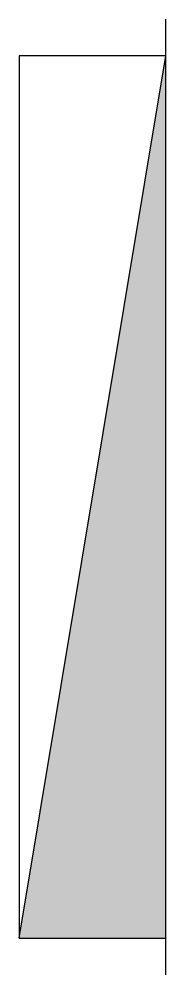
# Model space of a CAD drawing. Header units: millimetres. Extents: x -2900.8 to -2900.7, y 3740.765 to 3741.415.
import ezdxf

# ---------------------------------------------------------------- set-up
doc = ezdxf.new("R2010")
doc.units = ezdxf.units.MM
doc.layers.add('Ele_quadros', color=2, linetype='Continuous')

msp = doc.modelspace()

# ---------------------------------------------------------------- hatches: boundary and pattern name
at = {"layer": 'Ele_quadros'}
msp.add_hatch(color=1, dxfattribs=at).paths.add_polyline_path([(-2900.8003, 3740.78982), (-2900.7003, 3740.78982), (-2900.7003, 3741.38982)])

# ---------------------------------------------------------------- linework, layer by layer
at = {"layer": 'Ele_quadros', "color": 4}
msp.add_line((-2900.7003, 3740.76482), (-2900.7003, 3741.41482), dxfattribs=at)
at = {"layer": 'Ele_quadros', "color": 3}
for p, q in [((-2900.8003, 3741.38982), (-2900.8003, 3740.78982)), ((-2900.7003, 3741.38982), (-2900.8003, 3741.38982)), ((-2900.8003, 3740.78982), (-2900.7003, 3740.78982))]:
    msp.add_line(p, q, dxfattribs=at)
at = {"layer": 'Ele_quadros', "color": 1}
msp.add_line((-2900.8003, 3740.78982), (-2900.7003, 3741.38982), dxfattribs=at)

doc.saveas('drawing.dxf')
